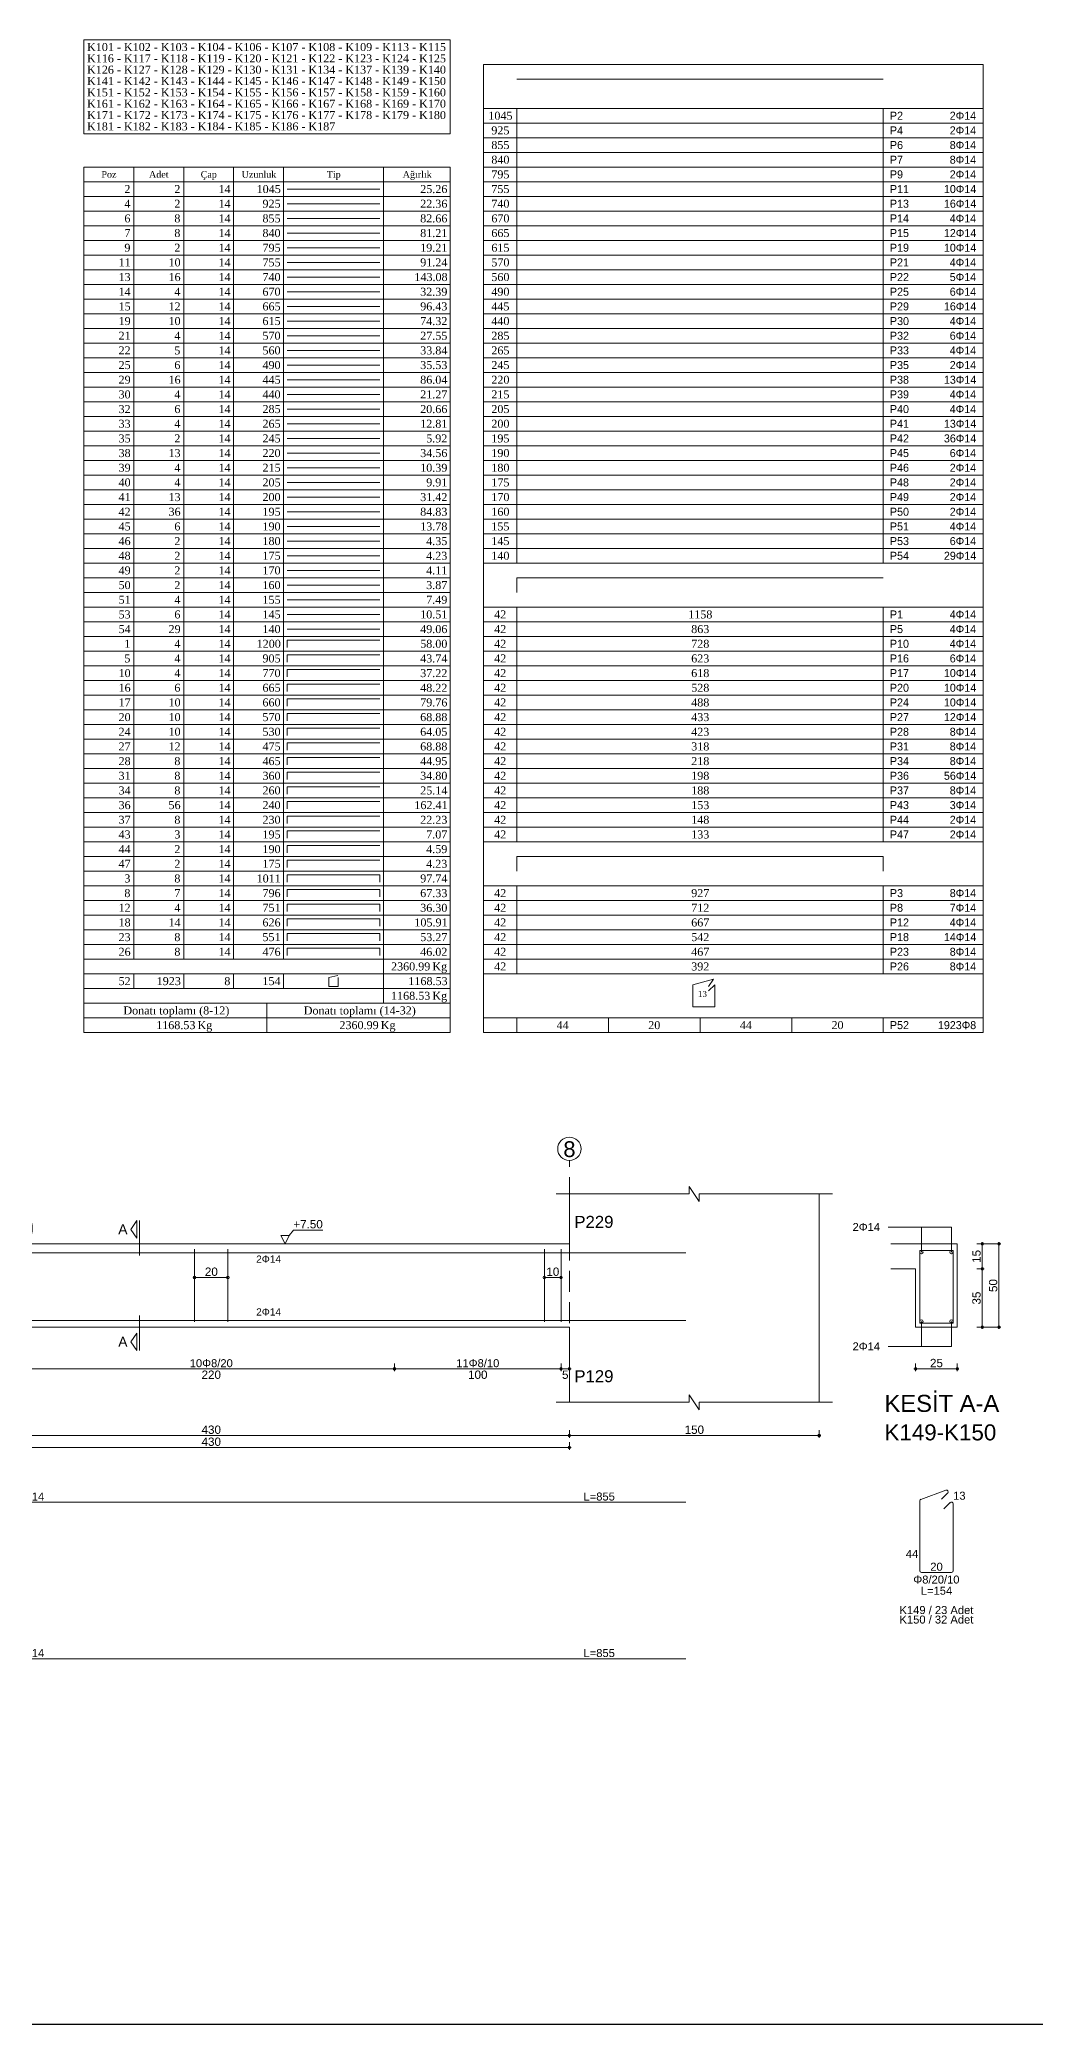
# Model space of a CAD drawing. Header units: millimetres. Extents: x 2232 to 85269, y -3593 to 5869.
# Drawn here: x 41947 to 42843, y -3593 to -1807 of the extents above; entities that cross this region are included whole.
import ezdxf

# ---------------------------------------------------------------- set-up
doc = ezdxf.new("R2010")
doc.units = ezdxf.units.MM
doc.linetypes.add('DASHDOT2', pattern=[12.7, 6.35, -3.175, 0, -3.175])
doc.linetypes.add('DASHED4', pattern=[18.75, 12.5, -6.25])
doc.layers.add('aks', color=251, linetype='DASHDOT2', lineweight=35)
for name, color, linetype in [('Donatı Metraj Tablosu', 7, 'Continuous'), ('Donatı Topl. Uzun. Yazısı', 7, 'Continuous'), ('Donatı Uz. Yazısı', 7, 'Continuous'), ('Donatı Yazısı', 7, 'Continuous'), ('Donatı Çizgisi', 7, 'Continuous'), ('Kiriş', 7, 'Continuous'), ('Standart', 7, 'Continuous'), ('Ölçülendirme', 7, 'Continuous')]:
    doc.layers.add(name, color=color, linetype=linetype)
doc.styles.add('arial_1_18', font='arial.ttf', dxfattribs={"height": 0.2})
doc.styles.add('symbol_1_18', font='symbol.ttf', dxfattribs={"height": 0.2})
doc.styles.add('times new roman_1_18', font='times.ttf', dxfattribs={"height": 0.2})

# ---------------------------------------------------------------- blocks, each defined once
blk = doc.blocks.new('IDE1089Entity7414')
at = {"layer": 'aks', "color": 30, "linetype": 'DASHED4', "lineweight": 5}
for points in [[(22976.4, 2001.7), (22976.4, 2136.7)], [(23261.4, 2001.7), (23261.4, 2136.7)], [(23691.4, 2001.7), (23691.4, 2136.7)]]:
    blk.add_lwpolyline(points, dxfattribs=at)
at = {"layer": 'aks', "color": 1, "linetype": 'Continuous', "lineweight": 5}
for centre in [(22976.4, 2143.7), (23261.4, 2143.7), (23691.4, 2143.7)]:
    blk.add_circle(centre, 7, dxfattribs=at)
at = {"layer": 'Donatı Çizgisi', "color": 5, "linetype": 'Continuous', "lineweight": 5}
for points in [[(22906.4, 2081.3), (23761.4, 2081.3)], [(22981.4, 2039.9), (22981.4, 2083.5)], [(22991.4, 2039.9), (22991.4, 2083.5)], [(23096.4, 2039.9), (23096.4, 2083.5)], [(23116.4, 2039.9), (23116.4, 2083.5)], [(23221.4, 2039.9), (23221.4, 2083.5)], [(23231.4, 2039.9), (23231.4, 2083.5)], [(23266.4, 2039.9), (23266.4, 2083.5)], [(23276.4, 2039.9), (23276.4, 2083.5)], [(23466.4, 2039.9), (23466.4, 2083.5)], [(23486.4, 2039.9), (23486.4, 2083.5)], [(23676.4, 2039.9), (23676.4, 2083.5)], [(23686.4, 2039.9), (23686.4, 2083.5)], [(23901.8, 2039.2), (23901.8, 2082.8)], [(23901.8, 2082.8), (23921.8, 2082.8)], [(23921.8, 2039.2), (23921.8, 2082.8)], [(22906.4, 2040.7), (23761.4, 2040.7)], [(23901.8, 2039.2), (23921.8, 2039.2)], [(22906.4, 1931.7), (23761.4, 1931.7)], [(23901.8, 1890.6), (23901.8, 1932.5)], [(23902.5, 1933.4), (23917.5, 1938.9)], [(23914.9, 1933.6), (23918.5, 1937.2)], [(23916.3, 1927.7), (23920, 1931.5)], [(23921.8, 1890.6), (23921.8, 1930.7)], [(23902.8, 1889.6), (23920.8, 1889.6)], [(22906.4, 1837.8), (23761.4, 1837.8)]]:
    blk.add_lwpolyline(points, dxfattribs=at)
for centre in [(23902.8, 2081.8), (23920.8, 2081.8), (23902.8, 2040.2), (23920.8, 2040.2)]:
    blk.add_circle(centre, 1, dxfattribs=at)
for centre, start, end in [((23902.8, 1932.5), 110, 180), ((23917.8, 1937.9), 315, 110), ((23920.8, 1930.7), 0, 135), ((23902.8, 1890.6), 180, 270), ((23920.8, 1890.6), 270, 0)]:
    blk.add_arc(centre, 1.02, start, end, dxfattribs=at)
at = {"layer": 'Kiriş', "color": 1, "linetype": 'Continuous', "lineweight": 5}
for points in [[(22898.4, 2116.7), (22898.4, 2121.2)], [(22904.4, 2112.2), (22898.4, 2121.2)], [(23245.9, 2116.7), (23245.9, 2121.2)], [(23251.9, 2112.2), (23245.9, 2121.2)], [(23763.4, 2116.7), (23763.4, 2121.2)], [(23769.4, 2112.2), (23763.4, 2121.2)], [(22818.4, 2116.7), (22898.4, 2116.7)], [(22826.4, 1991.7), (22826.4, 2116.7)], [(22904.4, 2112.2), (22904.4, 2116.7)], [(22904.4, 2116.7), (22984.4, 2116.7)], [(22976.4, 2086.7), (22976.4, 2116.7)], [(23228.4, 2116.7), (23245.9, 2116.7)], [(23236.4, 2086.7), (23236.4, 2116.7)], [(23251.9, 2116.7), (23269.4, 2116.7)], [(23251.9, 2112.2), (23251.9, 2116.7)], [(23261.4, 2086.7), (23261.4, 2116.7)], [(23683.4, 2116.7), (23763.4, 2116.7)], [(23691.4, 2086.7), (23691.4, 2116.7)], [(23769.4, 2116.7), (23849.4, 2116.7)], [(23769.4, 2112.2), (23769.4, 2116.7)], [(23841.4, 1991.7), (23841.4, 2116.7)], [(22976.4, 2086.7), (23236.4, 2086.7)], [(23261.4, 2086.7), (23691.4, 2086.7)], [(23884.3, 2086.7), (23924.3, 2086.7)], [(23924.3, 2036.7), (23924.3, 2086.7)], [(23884.3, 2071.7), (23899.3, 2071.7)], [(23899.3, 2036.7), (23899.3, 2071.7)], [(22976.4, 2036.7), (23236.4, 2036.7)], [(22976.4, 1991.7), (22976.4, 2036.7)], [(23236.4, 1991.7), (23236.4, 2036.7)], [(23261.4, 2036.7), (23691.4, 2036.7)], [(23261.4, 1991.7), (23261.4, 2036.7)], [(23691.4, 1991.7), (23691.4, 2036.7)], [(23899.3, 2036.7), (23924.3, 2036.7)], [(22818.4, 1991.7), (22898.4, 1991.7)], [(22904.4, 1987.2), (22898.4, 1996.2)], [(22898.4, 1991.7), (22898.4, 1996.2)], [(22904.4, 1991.7), (22984.4, 1991.7)], [(22904.4, 1987.2), (22904.4, 1991.7)], [(23228.4, 1991.7), (23245.9, 1991.7)], [(23251.9, 1987.2), (23245.9, 1996.2)], [(23245.9, 1991.7), (23245.9, 1996.2)], [(23251.9, 1991.7), (23269.4, 1991.7)], [(23251.9, 1987.2), (23251.9, 1991.7)], [(23683.4, 1991.7), (23763.4, 1991.7)], [(23769.4, 1987.2), (23763.4, 1996.2)], [(23763.4, 1991.7), (23763.4, 1996.2)], [(23769.4, 1991.7), (23849.4, 1991.7)], [(23769.4, 1987.2), (23769.4, 1991.7)]]:
    blk.add_lwpolyline(points, dxfattribs=at)
at = {"layer": 'Ölçülendirme', "color": 1, "linetype": 'Continuous', "lineweight": 5}
for points in [[(23075.2, 2095.4), (23078.7, 2100.7)], [(23078.7, 2090.2), (23078.7, 2100.7)], [(23080.4, 2079.7), (23080.4, 2100.7)], [(23428.2, 2095.4), (23431.7, 2100.7)], [(23431.7, 2090.2), (23431.7, 2100.7)], [(23433.4, 2079.7), (23433.4, 2100.7)], [(23882.8, 2096.8), (23920.8, 2096.8)], [(23902.8, 2081.8), (23902.8, 2096.8)], [(23920.8, 2081.8), (23920.8, 2096.8)], [(22905.4, 2090.3), (22977.4, 2090.3)], [(22906.4, 2087), (22906.4, 2091.5)], [(22976.4, 2087), (22976.4, 2091.5)], [(23078.7, 2090.2), (23075.2, 2095.4)], [(23133.7, 2086.7), (23131.2, 2091.7)], [(23131.2, 2091.7), (23136.2, 2091.7)], [(23136.2, 2091.7), (23133.7, 2086.7)], [(23133.7, 2086.7), (23133.7, 2086.7)], [(23136.2, 2091.7), (23138.7, 2095)], [(23138.7, 2095), (23156.4, 2095)], [(23431.7, 2090.2), (23428.2, 2095.4)], [(23520.7, 2086.7), (23518.2, 2091.7)], [(23518.2, 2091.7), (23523.2, 2091.7)], [(23523.2, 2091.7), (23520.7, 2086.7)], [(23520.7, 2086.7), (23520.7, 2086.7)], [(23523.2, 2091.7), (23525.7, 2095)], [(23525.7, 2095), (23543.4, 2095)], [(23936, 2086.7), (23950.5, 2086.7)], [(23939.3, 2035.7), (23939.3, 2087.7)], [(23949.3, 2035.7), (23949.3, 2087.7)], [(22981.4, 2066.5), (22991.4, 2066.5)], [(23096.4, 2066.5), (23116.4, 2066.5)], [(23221.4, 2066.5), (23231.4, 2066.5)], [(23266.4, 2066.5), (23276.4, 2066.5)], [(23466.4, 2066.5), (23486.4, 2066.5)], [(23676.4, 2066.5), (23686.4, 2066.5)], [(23936, 2071.7), (23940.5, 2071.7)], [(23080.4, 2022.7), (23080.4, 2043.7)], [(23433.4, 2022.7), (23433.4, 2043.7)], [(23902.8, 2025.2), (23902.8, 2040.2)], [(23920.8, 2025.2), (23920.8, 2040.2)], [(23936, 2036.7), (23950.5, 2036.7)], [(23075.2, 2027.9), (23078.7, 2033.2)], [(23078.7, 2022.7), (23075.2, 2027.9)], [(23078.7, 2022.7), (23078.7, 2033.2)], [(23428.2, 2027.9), (23431.7, 2033.2)], [(23431.7, 2022.7), (23428.2, 2027.9)], [(23431.7, 2022.7), (23431.7, 2033.2)], [(23882.8, 2025.2), (23920.8, 2025.2)], [(22976.4, 2010.4), (22976.4, 2014.9)], [(22981.4, 2010.4), (22981.4, 2014.9)], [(23081.4, 2010.4), (23081.4, 2014.9)], [(23131.4, 2010.4), (23131.4, 2014.9)], [(23231.4, 2010.4), (23231.4, 2014.9)], [(23236.4, 2010.4), (23236.4, 2014.9)], [(23261.4, 2010.4), (23261.4, 2014.9)], [(23266.4, 2010.4), (23266.4, 2014.9)], [(23366.4, 2010.4), (23366.4, 2014.9)], [(23586.4, 2010.4), (23586.4, 2014.9)], [(23686.4, 2010.4), (23686.4, 2014.9)], [(23691.4, 2010.4), (23691.4, 2014.9)], [(23899.3, 2010.4), (23899.3, 2014.9)], [(23924.3, 2010.4), (23924.3, 2014.9)], [(22975.4, 2011.7), (23237.4, 2011.7)], [(23260.4, 2011.7), (23692.4, 2011.7)], [(23898.3, 2011.7), (23925.3, 2011.7)], [(22825.4, 1971.7), (23842.4, 1971.7)], [(22826.4, 1970.4), (22826.4, 1974.9)], [(22976.4, 1970.4), (22976.4, 1974.9)], [(22976.4, 1963.2), (22976.4, 1967.7)], [(23236.4, 1970.4), (23236.4, 1974.9)], [(23261.4, 1970.4), (23261.4, 1974.9)], [(23261.4, 1963.2), (23261.4, 1967.7)], [(23691.4, 1970.4), (23691.4, 1974.9)], [(23691.4, 1963.2), (23691.4, 1967.7)], [(23841.4, 1970.4), (23841.4, 1974.9)], [(22975.4, 1964.5), (23692.4, 1964.5)]]:
    blk.add_lwpolyline(points, dxfattribs=at)
for centre in [(22906.4, 2090.3), (22976.4, 2090.3), (23939.3, 2086.7), (23949.3, 2086.7), (23939.3, 2071.7), (22981.4, 2066.5), (22991.4, 2066.5), (23096.4, 2066.5), (23116.4, 2066.5), (23221.4, 2066.5), (23231.4, 2066.5), (23266.4, 2066.5), (23276.4, 2066.5), (23466.4, 2066.5), (23486.4, 2066.5), (23676.4, 2066.5), (23686.4, 2066.5), (23939.3, 2036.7), (23949.3, 2036.7), (22976.4, 2011.7), (22981.4, 2011.7), (22981.4, 2011.7), (23081.4, 2011.7), (23081.4, 2011.7), (23131.4, 2011.7), (23131.4, 2011.7), (23231.4, 2011.7), (23231.4, 2011.7), (23236.4, 2011.7), (23261.4, 2011.7), (23266.4, 2011.7), (23266.4, 2011.7), (23366.4, 2011.7), (23366.4, 2011.7), (23586.4, 2011.7), (23586.4, 2011.7), (23686.4, 2011.7), (23686.4, 2011.7), (23691.4, 2011.7), (23899.3, 2011.7), (23924.3, 2011.7), (22826.4, 1971.7), (22976.4, 1971.7), (22976.4, 1971.7), (22976.4, 1964.5), (23236.4, 1971.7), (23236.4, 1971.7), (23261.4, 1971.7), (23261.4, 1971.7), (23261.4, 1964.5), (23261.4, 1964.5), (23691.4, 1971.7), (23691.4, 1971.7), (23691.4, 1964.5), (23841.4, 1971.7)]:
    blk.add_circle(centre, 0.75, dxfattribs=at)
at = {"layer": 'aks', "color": 1, "linetype": 'Continuous', "lineweight": 5, "style": 'arial_1_18'}
for s, height, p in [('16', 4.73, (22972.8, 2141.3)), ('12', 4.73, (23257.8, 2141.3)), ('8', 9.45, (23687.8, 2138.8))]:
    blk.add_text(s, height=height, dxfattribs=at).set_placement(p)
at = {"layer": 'Donatı Topl. Uzun. Yazısı', "color": 1, "linetype": 'Continuous', "lineweight": 5, "style": 'arial_1_18'}
for s, p in [('L=855', (23699.9, 1932.7)), ('L=154', (23902.4, 1876.2)), ('L=855', (23699.9, 1838.8))]:
    blk.add_text(s, height=4.8, dxfattribs=at).set_placement(p)
at = {"layer": 'Donatı Uz. Yazısı', "color": 1, "linetype": 'Continuous', "lineweight": 5, "style": 'arial_1_18'}
for s, p in [('13', (23921.8, 1933.2)), ('44', (23893.4, 1898.3)), ('20', (23908.1, 1890.6))]:
    blk.add_text(s, height=4.8, dxfattribs=at).set_placement(p)
at = {"layer": 'Donatı Yazısı', "color": 5, "linetype": 'Continuous', "lineweight": 5, "style": 'arial_1_18'}
for s, p in [('2Φ14', (23861.4, 2094.4)), ('2Φ14', (23861.4, 2022.8)), ('2Φ14', (23359.6, 1932.7)), ('Φ8/20/10', (23897.9, 1882.9)), ('K149 / 23 Adet', (23889.6, 1864.6)), ('K150 / 32 Adet', (23889.6, 1858.9)), ('2Φ14', (23359.6, 1838.8))]:
    blk.add_text(s, height=4.8, dxfattribs=at).set_placement(p)
for p in [(23133.4, 2075.4), (23503.4, 2075.4), (23133.4, 2043.7), (23503.4, 2043.7)]:
    blk.add_text('2Φ14', height=4.32, rotation=360, dxfattribs=at).set_placement(p)
at = {"layer": 'Donatı Yazısı', "color": 1, "linetype": 'Continuous', "lineweight": 5, "style": 'arial_1_18'}
for s, p in [('Montaj', (23185.6, 1932.7)), ('Düz', (23193.8, 1838.8))]:
    blk.add_text(s, height=4.8, dxfattribs=at).set_placement(p)
at = {"layer": 'Kiriş', "color": 1, "linetype": 'Continuous', "lineweight": 5, "style": 'arial_1_18'}
for s, height, p in [('P226', 7.2, (22829.4, 2096.3)), ('K149 (25/50)', 12, (22988.4, 2091.5)), ('P209', 7.2, (23239.4, 2096.3)), ('K150 (25/50)', 12, (23273.4, 2091.5)), ('P229', 7.2, (23694.4, 2096.3)), ('P126', 7.2, (22829.4, 2003.7)), ('P109', 7.2, (23239.4, 2003.7)), ('P129', 7.2, (23694.4, 2003.7)), ('KESİT A-A', 10.2, (23880.6, 1985.9)), ('K149-K150', 9.6, (23880.6, 1968.8))]:
    blk.add_text(s, height=height, dxfattribs=at).set_placement(p)
at = {"layer": 'Ölçülendirme', "color": 1, "linetype": 'Continuous', "lineweight": 5, "style": 'arial_1_18'}
for s, height, p in [('70', 4.8, (22937.7, 2091.3)), ('A', 5.95, (23067.6, 2092.5)), ('+7.50', 5, (23138.7, 2096)), ('A', 5.95, (23420.6, 2092.5)), ('+7.50', 5, (23525.7, 2096)), ('A', 5.95, (23067.6, 2025)), ('A', 5.95, (23420.6, 2025)), ('25', 5, (23907.9, 2012.7)), ('5', 5, (22977, 2005.7)), ('100', 5, (23025.6, 2005.7)), ('50', 5, (23102.6, 2005.7)), ('100', 5, (23175.6, 2005.7)), ('5', 5, (23232, 2005.7)), ('5', 5, (23262, 2005.7)), ('100', 5, (23310.6, 2005.7)), ('220', 5, (23470.6, 2005.7)), ('100', 5, (23630.6, 2005.7)), ('5', 5, (23687, 2005.7)), ('150', 5, (22895.6, 1972.7)), ('260', 5, (23100.6, 1972.7)), ('25', 5, (23245.1, 1972.7)), ('430', 5, (23470.6, 1972.7)), ('150', 5, (23760.6, 1972.7)), ('285', 5, (23100.6, 1965.5)), ('430', 5, (23470.6, 1965.5))]:
    blk.add_text(s, height=height, dxfattribs=at).set_placement(p)
for s, rotation, p in [('10', 360, (22982.6, 2067.5)), ('20', 360, (23102.6, 2067.5)), ('10', 360, (23222.6, 2067.5)), ('10', 360, (23267.6, 2067.5)), ('20', 360, (23472.6, 2067.5)), ('10', 360, (23677.6, 2067.5)), ('15', 90, (23938.3, 2075.3)), ('50', 90, (23948.3, 2057.8)), ('35', 90, (23938.3, 2050.3))]:
    blk.add_text(s, height=5, rotation=rotation, dxfattribs=at).set_placement(p)
at = {"layer": 'Ölçülendirme', "color": 5, "linetype": 'Continuous', "lineweight": 5, "style": 'arial_1_18'}
for s, p in [('11Φ8/10', (23018.5, 2012.7)), ('1Φ8/20', (23095.4, 2012.7)), ('11Φ8/10', (23168.5, 2012.7)), ('11Φ8/10', (23303.5, 2012.7)), ('10Φ8/20', (23463.5, 2012.7)), ('11Φ8/10', (23623.5, 2012.7))]:
    blk.add_text(s, height=4.8, dxfattribs=at).set_placement(p)
blk = doc.blocks.new('IDE1089Entity7450')
at = {"layer": 'Donatı Metraj Tablosu', "color": 1, "linetype": 'Continuous', "lineweight": 5}
for points in [[(28238, 519.2), (28458, 519.2)], [(28238, 519.2), (28238, 0)], [(28268, 519.2), (28268, 44)], [(28298, 519.2), (28298, 44)], [(28328, 519.2), (28328, 44)], [(28358, 519.2), (28358, 44)], [(28418, 519.2), (28418, 17.6)], [(28458, 519.2), (28458, 0)], [(28238, 510.4), (28458, 510.4)], [(28238, 501.6), (28458, 501.6)], [(28360.2, 506), (28415.8, 506)], [(28238, 492.8), (28458, 492.8)], [(28360.2, 497.2), (28415.8, 497.2)], [(28360.2, 488.4), (28415.8, 488.4)], [(28238, 484), (28458, 484)], [(28360.2, 479.6), (28415.8, 479.6)], [(28238, 475.2), (28458, 475.2)], [(28238, 466.4), (28458, 466.4)], [(28360.2, 470.8), (28415.8, 470.8)], [(28238, 457.6), (28458, 457.6)], [(28360.2, 462), (28415.8, 462)], [(28360.2, 453.2), (28415.8, 453.2)], [(28238, 448.8), (28458, 448.8)], [(28360.2, 444.4), (28415.8, 444.4)], [(28238, 440), (28458, 440)], [(28238, 431.2), (28458, 431.2)], [(28360.2, 435.6), (28415.8, 435.6)], [(28238, 422.4), (28458, 422.4)], [(28360.2, 426.8), (28415.8, 426.8)], [(28360.2, 418), (28415.8, 418)], [(28238, 413.6), (28458, 413.6)], [(28360.2, 409.2), (28415.8, 409.2)], [(28238, 404.8), (28458, 404.8)], [(28238, 396), (28458, 396)], [(28360.2, 400.4), (28415.8, 400.4)], [(28238, 387.2), (28458, 387.2)], [(28360.2, 391.6), (28415.8, 391.6)], [(28360.2, 382.8), (28415.8, 382.8)], [(28238, 378.4), (28458, 378.4)], [(28238, 369.6), (28458, 369.6)], [(28360.2, 374), (28415.8, 374)], [(28238, 360.8), (28458, 360.8)], [(28360.2, 365.2), (28415.8, 365.2)], [(28238, 352), (28458, 352)], [(28360.2, 356.4), (28415.8, 356.4)], [(28360.2, 347.6), (28415.8, 347.6)], [(28238, 343.2), (28458, 343.2)], [(28238, 334.4), (28458, 334.4)], [(28360.2, 338.8), (28415.8, 338.8)], [(28238, 325.6), (28458, 325.6)], [(28360.2, 330), (28415.8, 330)], [(28238, 316.8), (28458, 316.8)], [(28360.2, 321.2), (28415.8, 321.2)], [(28360.2, 312.4), (28415.8, 312.4)], [(28238, 308), (28458, 308)], [(28238, 299.2), (28458, 299.2)], [(28360.2, 303.6), (28415.8, 303.6)], [(28238, 290.4), (28458, 290.4)], [(28360.2, 294.8), (28415.8, 294.8)], [(28360.2, 286), (28415.8, 286)], [(28238, 281.6), (28458, 281.6)], [(28360.2, 277.2), (28415.8, 277.2)], [(28238, 272.8), (28458, 272.8)], [(28238, 264), (28458, 264)], [(28360.2, 268.4), (28415.8, 268.4)], [(28238, 255.2), (28458, 255.2)], [(28360.2, 259.6), (28415.8, 259.6)], [(28360.2, 250.8), (28415.8, 250.8)], [(28238, 246.4), (28458, 246.4)], [(28360.2, 242), (28415.8, 242)], [(28238, 237.6), (28458, 237.6)], [(28238, 228.8), (28458, 228.8)], [(28360.2, 235.4), (28415.8, 235.4)], [(28360.2, 235.4), (28360.2, 231)], [(28360.2, 226.6), (28415.8, 226.6)], [(28360.2, 226.6), (28360.2, 222.2)], [(28238, 220), (28458, 220)], [(28360.2, 217.8), (28415.8, 217.8)], [(28360.2, 217.8), (28360.2, 213.4)], [(28238, 211.2), (28458, 211.2)], [(28360.2, 209), (28415.8, 209)], [(28360.2, 209), (28360.2, 204.6)], [(28238, 202.4), (28458, 202.4)], [(28238, 193.6), (28458, 193.6)], [(28360.2, 200.2), (28415.8, 200.2)], [(28360.2, 200.2), (28360.2, 195.8)], [(28360.2, 191.4), (28415.8, 191.4)], [(28360.2, 191.4), (28360.2, 187)], [(28238, 184.8), (28458, 184.8)], [(28360.2, 182.6), (28415.8, 182.6)], [(28360.2, 182.6), (28360.2, 178.2)], [(28238, 176), (28458, 176)], [(28238, 167.2), (28458, 167.2)], [(28360.2, 173.8), (28415.8, 173.8)], [(28360.2, 173.8), (28360.2, 169.4)], [(28238, 158.4), (28458, 158.4)], [(28360.2, 165), (28415.8, 165)], [(28360.2, 165), (28360.2, 160.6)], [(28360.2, 156.2), (28415.8, 156.2)], [(28360.2, 156.2), (28360.2, 151.8)], [(28238, 149.6), (28458, 149.6)], [(28360.2, 147.4), (28415.8, 147.4)], [(28360.2, 147.4), (28360.2, 143)], [(28238, 140.8), (28458, 140.8)], [(28238, 132), (28458, 132)], [(28360.2, 138.6), (28415.8, 138.6)], [(28360.2, 138.6), (28360.2, 134.2)], [(28238, 123.2), (28458, 123.2)], [(28360.2, 129.8), (28415.8, 129.8)], [(28360.2, 129.8), (28360.2, 125.4)], [(28360.2, 121), (28415.8, 121)], [(28360.2, 121), (28360.2, 116.6)], [(28238, 114.4), (28458, 114.4)], [(28360.2, 112.2), (28415.8, 112.2)], [(28360.2, 112.2), (28360.2, 107.8)], [(28238, 105.6), (28458, 105.6)], [(28238, 96.8), (28458, 96.8)], [(28360.2, 103.4), (28415.8, 103.4)], [(28360.2, 103.4), (28360.2, 99)], [(28238, 88), (28458, 88)], [(28360.2, 94.6), (28415.8, 94.6)], [(28360.2, 90.2), (28360.2, 94.6)], [(28360.2, 85.8), (28415.8, 85.8)], [(28360.2, 81.4), (28360.2, 85.8)], [(28415.8, 90.2), (28415.8, 94.6)], [(28415.8, 81.4), (28415.8, 85.8)], [(28238, 79.2), (28458, 79.2)], [(28360.2, 77), (28415.8, 77)], [(28360.2, 72.6), (28360.2, 77)], [(28415.8, 72.6), (28415.8, 77)], [(28238, 70.4), (28458, 70.4)], [(28238, 61.6), (28458, 61.6)], [(28360.2, 68.2), (28415.8, 68.2)], [(28360.2, 63.8), (28360.2, 68.2)], [(28415.8, 63.8), (28415.8, 68.2)], [(28238, 52.8), (28458, 52.8)], [(28360.2, 59.4), (28415.8, 59.4)], [(28360.2, 55), (28360.2, 59.4)], [(28360.2, 50.6), (28415.8, 50.6)], [(28360.2, 46.2), (28360.2, 50.6)], [(28415.8, 55), (28415.8, 59.4)], [(28415.8, 46.2), (28415.8, 50.6)], [(28238, 44), (28458, 44)], [(28238, 35.2), (28458, 35.2)], [(28238, 26.4), (28458, 26.4)], [(28268, 35.2), (28268, 26.4)], [(28298, 35.2), (28298, 26.4)], [(28328, 35.2), (28328, 26.4)], [(28358, 35.2), (28358, 26.4)], [(28385.2, 33), (28390.6, 34.1)], [(28385.2, 27.5), (28385.2, 33)], [(28390.7, 27.5), (28385.2, 27.5)], [(28390.7, 33), (28390.7, 27.5)], [(28238, 17.6), (28458, 17.6)], [(28348, 17.6), (28348, 0)], [(28238, 8.8), (28458, 8.8)], [(28238, 0), (28458, 0)]]:
    blk.add_lwpolyline(points, dxfattribs=at)
at = {"layer": 'Donatı Metraj Tablosu', "color": 1, "linetype": 'Continuous', "lineweight": 5, "style": 'times new roman_1_18'}
for s, height, p in [('Poz', 4, (28248.6, 512.8)), ('Adet', 4, (28277.2, 512.8)), ('Çap', 4, (28308.2, 512.8)), ('Uzunluk', 4, (28332.8, 512.8)), ('Tip', 4, (28383.9, 512.8)), ('Ağırlık', 4, (28429.5, 512.8)), ('2', 4.8, (28262.4, 503.6)), ('2', 4.8, (28292.4, 503.6)), ('14', 4.8, (28318.9, 503.6)), ('1045', 4.8, (28341.8, 503.6)), ('25.26', 4.8, (28440, 503.6)), ('4', 4.8, (28262.4, 494.8)), ('6', 4.8, (28262.4, 486)), ('8', 4.8, (28292.4, 486)), ('2', 4.8, (28292.4, 494.8)), ('14', 4.8, (28318.9, 494.8)), ('14', 4.8, (28318.9, 486)), ('925', 4.8, (28345.3, 494.8)), ('855', 4.8, (28345.3, 486)), ('22.36', 4.8, (28440, 494.8)), ('82.66', 4.8, (28440, 486)), ('7', 4.8, (28262.4, 477.2)), ('8', 4.8, (28292.4, 477.2)), ('14', 4.8, (28318.9, 477.2)), ('840', 4.8, (28345.3, 477.2)), ('81.21', 4.8, (28440, 477.2)), ('11', 4.8, (28258.9, 459.6)), ('9', 4.8, (28262.4, 468.4)), ('10', 4.8, (28288.9, 459.6)), ('2', 4.8, (28292.4, 468.4)), ('14', 4.8, (28318.9, 468.4)), ('14', 4.8, (28318.9, 459.6)), ('795', 4.8, (28345.3, 468.4)), ('755', 4.8, (28345.3, 459.6)), ('91.24', 4.8, (28440, 459.6)), ('19.21', 4.8, (28440, 468.4)), ('13', 4.8, (28258.9, 450.8)), ('16', 4.8, (28288.9, 450.8)), ('14', 4.8, (28318.9, 450.8)), ('740', 4.8, (28345.3, 450.8)), ('143.08', 4.8, (28436.5, 450.8)), ('14', 4.8, (28258.9, 442)), ('4', 4.8, (28292.4, 442)), ('14', 4.8, (28318.9, 442)), ('670', 4.8, (28345.3, 442)), ('32.39', 4.8, (28440, 442)), ('15', 4.8, (28258.9, 433.2)), ('19', 4.8, (28258.9, 424.4)), ('12', 4.8, (28288.9, 433.2)), ('10', 4.8, (28288.9, 424.4)), ('14', 4.8, (28318.9, 433.2)), ('14', 4.8, (28318.9, 424.4)), ('665', 4.8, (28345.3, 433.2)), ('615', 4.8, (28345.3, 424.4)), ('96.43', 4.8, (28440, 433.2)), ('74.32', 4.8, (28440, 424.4)), ('21', 4.8, (28258.9, 415.6)), ('4', 4.8, (28292.4, 415.6)), ('14', 4.8, (28318.9, 415.6)), ('570', 4.8, (28345.3, 415.6)), ('27.55', 4.8, (28440, 415.6)), ('22', 4.8, (28258.9, 406.8)), ('5', 4.8, (28292.4, 406.8)), ('14', 4.8, (28318.9, 406.8)), ('560', 4.8, (28345.3, 406.8)), ('33.84', 4.8, (28440, 406.8)), ('25', 4.8, (28258.9, 398)), ('29', 4.8, (28258.9, 389.2)), ('16', 4.8, (28288.9, 389.2)), ('6', 4.8, (28292.4, 398)), ('14', 4.8, (28318.9, 398)), ('14', 4.8, (28318.9, 389.2)), ('490', 4.8, (28345.3, 398)), ('445', 4.8, (28345.3, 389.2)), ('86.04', 4.8, (28440, 389.2)), ('35.53', 4.8, (28440, 398)), ('30', 4.8, (28258.9, 380.4)), ('4', 4.8, (28292.4, 380.4)), ('14', 4.8, (28318.9, 380.4)), ('440', 4.8, (28345.3, 380.4)), ('21.27', 4.8, (28440, 380.4)), ('32', 4.8, (28258.9, 371.6)), ('6', 4.8, (28292.4, 371.6)), ('14', 4.8, (28318.9, 371.6)), ('285', 4.8, (28345.3, 371.6)), ('20.66', 4.8, (28440, 371.6)), ('33', 4.8, (28258.9, 362.8)), ('35', 4.8, (28258.9, 354)), ('4', 4.8, (28292.4, 362.8)), ('2', 4.8, (28292.4, 354)), ('14', 4.8, (28318.9, 362.8)), ('14', 4.8, (28318.9, 354)), ('265', 4.8, (28345.3, 362.8)), ('245', 4.8, (28345.3, 354)), ('12.81', 4.8, (28440, 362.8)), ('5.92', 4.8, (28443.6, 354)), ('38', 4.8, (28258.9, 345.2)), ('13', 4.8, (28288.9, 345.2)), ('14', 4.8, (28318.9, 345.2)), ('220', 4.8, (28345.3, 345.2)), ('34.56', 4.8, (28440, 345.2)), ('39', 4.8, (28258.9, 336.4)), ('4', 4.8, (28292.4, 336.4)), ('14', 4.8, (28318.9, 336.4)), ('215', 4.8, (28345.3, 336.4)), ('10.39', 4.8, (28440, 336.4)), ('40', 4.8, (28258.9, 327.6)), ('41', 4.8, (28258.9, 318.8)), ('13', 4.8, (28288.9, 318.8)), ('4', 4.8, (28292.4, 327.6)), ('14', 4.8, (28318.9, 327.6)), ('14', 4.8, (28318.9, 318.8)), ('205', 4.8, (28345.3, 327.6)), ('200', 4.8, (28345.3, 318.8)), ('31.42', 4.8, (28440, 318.8)), ('9.91', 4.8, (28443.6, 327.6)), ('42', 4.8, (28258.9, 310)), ('36', 4.8, (28288.9, 310)), ('14', 4.8, (28318.9, 310)), ('195', 4.8, (28345.3, 310)), ('84.83', 4.8, (28440, 310)), ('45', 4.8, (28258.9, 301.2)), ('6', 4.8, (28292.4, 301.2)), ('14', 4.8, (28318.9, 301.2)), ('190', 4.8, (28345.3, 301.2)), ('13.78', 4.8, (28440, 301.2)), ('46', 4.8, (28258.9, 292.4)), ('48', 4.8, (28258.9, 283.6)), ('2', 4.8, (28292.4, 292.4)), ('2', 4.8, (28292.4, 283.6)), ('14', 4.8, (28318.9, 292.4)), ('14', 4.8, (28318.9, 283.6)), ('180', 4.8, (28345.3, 292.4)), ('175', 4.8, (28345.3, 283.6)), ('4.35', 4.8, (28443.6, 292.4)), ('4.23', 4.8, (28443.6, 283.6)), ('49', 4.8, (28258.9, 274.8)), ('2', 4.8, (28292.4, 274.8)), ('14', 4.8, (28318.9, 274.8)), ('170', 4.8, (28345.3, 274.8)), ('4.11', 4.8, (28443.6, 274.8)), ('50', 4.8, (28258.9, 266)), ('51', 4.8, (28258.9, 257.2)), ('4', 4.8, (28292.4, 257.2)), ('2', 4.8, (28292.4, 266)), ('14', 4.8, (28318.9, 266)), ('14', 4.8, (28318.9, 257.2)), ('160', 4.8, (28345.3, 266)), ('155', 4.8, (28345.3, 257.2)), ('3.87', 4.8, (28443.6, 266)), ('7.49', 4.8, (28443.6, 257.2)), ('53', 4.8, (28258.9, 248.4)), ('6', 4.8, (28292.4, 248.4)), ('14', 4.8, (28318.9, 248.4)), ('145', 4.8, (28345.3, 248.4)), ('10.51', 4.8, (28440, 248.4)), ('54', 4.8, (28258.9, 239.6)), ('29', 4.8, (28288.9, 239.6)), ('14', 4.8, (28318.9, 239.6)), ('140', 4.8, (28345.3, 239.6)), ('49.06', 4.8, (28440, 239.6)), ('5', 4.8, (28262.4, 222)), ('1', 4.8, (28262.4, 230.8)), ('4', 4.8, (28292.4, 230.8)), ('4', 4.8, (28292.4, 222)), ('14', 4.8, (28318.9, 230.8)), ('14', 4.8, (28318.9, 222)), ('1200', 4.8, (28341.8, 230.8)), ('905', 4.8, (28345.3, 222)), ('43.74', 4.8, (28440, 222)), ('58.00', 4.8, (28440, 230.8)), ('10', 4.8, (28258.9, 213.2)), ('4', 4.8, (28292.4, 213.2)), ('14', 4.8, (28318.9, 213.2)), ('770', 4.8, (28345.3, 213.2)), ('37.22', 4.8, (28440, 213.2)), ('16', 4.8, (28258.9, 204.4)), ('6', 4.8, (28292.4, 204.4)), ('14', 4.8, (28318.9, 204.4)), ('665', 4.8, (28345.3, 204.4)), ('48.22', 4.8, (28440, 204.4)), ('20', 4.8, (28258.9, 186.8)), ('17', 4.8, (28258.9, 195.6)), ('10', 4.8, (28288.9, 195.6)), ('10', 4.8, (28288.9, 186.8)), ('14', 4.8, (28318.9, 195.6)), ('14', 4.8, (28318.9, 186.8)), ('660', 4.8, (28345.3, 195.6)), ('570', 4.8, (28345.3, 186.8)), ('68.88', 4.8, (28440, 186.8)), ('79.76', 4.8, (28440, 195.6)), ('24', 4.8, (28258.9, 178)), ('10', 4.8, (28288.9, 178)), ('14', 4.8, (28318.9, 178)), ('530', 4.8, (28345.3, 178)), ('64.05', 4.8, (28440, 178)), ('27', 4.8, (28258.9, 169.2)), ('12', 4.8, (28288.9, 169.2)), ('14', 4.8, (28318.9, 169.2)), ('475', 4.8, (28345.3, 169.2)), ('68.88', 4.8, (28440, 169.2)), ('28', 4.8, (28258.9, 160.4)), ('31', 4.8, (28258.9, 151.6)), ('8', 4.8, (28292.4, 160.4)), ('8', 4.8, (28292.4, 151.6)), ('14', 4.8, (28318.9, 160.4)), ('14', 4.8, (28318.9, 151.6)), ('465', 4.8, (28345.3, 160.4)), ('360', 4.8, (28345.3, 151.6)), ('44.95', 4.8, (28440, 160.4)), ('34.80', 4.8, (28440, 151.6)), ('34', 4.8, (28258.9, 142.8)), ('8', 4.8, (28292.4, 142.8)), ('14', 4.8, (28318.9, 142.8)), ('260', 4.8, (28345.3, 142.8)), ('25.14', 4.8, (28440, 142.8)), ('36', 4.8, (28258.9, 134)), ('56', 4.8, (28288.9, 134)), ('14', 4.8, (28318.9, 134)), ('240', 4.8, (28345.3, 134)), ('162.41', 4.8, (28436.5, 134)), ('43', 4.8, (28258.9, 116.4)), ('37', 4.8, (28258.9, 125.2)), ('8', 4.8, (28292.4, 125.2)), ('3', 4.8, (28292.4, 116.4)), ('14', 4.8, (28318.9, 125.2)), ('14', 4.8, (28318.9, 116.4)), ('230', 4.8, (28345.3, 125.2)), ('195', 4.8, (28345.3, 116.4)), ('22.23', 4.8, (28440, 125.2)), ('7.07', 4.8, (28443.6, 116.4)), ('44', 4.8, (28258.9, 107.6)), ('2', 4.8, (28292.4, 107.6)), ('14', 4.8, (28318.9, 107.6)), ('190', 4.8, (28345.3, 107.6)), ('4.59', 4.8, (28443.6, 107.6)), ('47', 4.8, (28258.9, 98.8)), ('2', 4.8, (28292.4, 98.8)), ('14', 4.8, (28318.9, 98.8)), ('175', 4.8, (28345.3, 98.8)), ('4.23', 4.8, (28443.6, 98.8)), ('8', 4.8, (28262.4, 81.2)), ('3', 4.8, (28262.4, 90)), ('8', 4.8, (28292.4, 90)), ('7', 4.8, (28292.4, 81.2)), ('14', 4.8, (28318.9, 90)), ('14', 4.8, (28318.9, 81.2)), ('1011', 4.8, (28341.8, 90)), ('796', 4.8, (28345.3, 81.2)), ('97.74', 4.8, (28440, 90)), ('67.33', 4.8, (28440, 81.2)), ('12', 4.8, (28258.9, 72.4)), ('4', 4.8, (28292.4, 72.4)), ('14', 4.8, (28318.9, 72.4)), ('751', 4.8, (28345.3, 72.4)), ('36.30', 4.8, (28440, 72.4)), ('23', 4.8, (28258.9, 54.8)), ('18', 4.8, (28258.9, 63.6)), ('14', 4.8, (28288.9, 63.6)), ('8', 4.8, (28292.4, 54.8)), ('14', 4.8, (28318.9, 63.6)), ('14', 4.8, (28318.9, 54.8)), ('626', 4.8, (28345.3, 63.6)), ('551', 4.8, (28345.3, 54.8)), ('105.91', 4.8, (28436.5, 63.6)), ('53.27', 4.8, (28440, 54.8)), ('26', 4.8, (28258.9, 46)), ('8', 4.8, (28292.4, 46)), ('14', 4.8, (28318.9, 46)), ('476', 4.8, (28345.3, 46)), ('46.02', 4.8, (28440, 46)), ('2360.99', 4.8, (28422.5, 37.2)), ('Kg', 4.8, (28447.3, 37.2)), ('52', 4.8, (28258.9, 28.4)), ('1923', 4.8, (28281.8, 28.4)), ('8', 4.8, (28322.4, 28.4)), ('154', 4.8, (28345.3, 28.4)), ('1168.53', 4.8, (28422.5, 19.6)), ('1168.53', 4.8, (28432.9, 28.4)), ('Kg', 4.8, (28447.3, 19.6)), ('Donatı toplamı (8-12)', 4.8, (28261.8, 10.8)), ('Donatı toplamı (14-32)', 4.8, (28370.1, 10.8)), ('1168.53', 4.8, (28281.5, 2)), ('Kg', 4.8, (28306.3, 2)), ('2360.99', 4.8, (28391.5, 2)), ('Kg', 4.8, (28416.3, 2))]:
    blk.add_text(s, height=height, dxfattribs=at).set_placement(p)
blk = doc.blocks.new('IDE1089Entity7451')
at = {"layer": 'Donatı Metraj Tablosu', "color": 1, "linetype": 'Continuous', "lineweight": 5}
for points in [[(28238, 539.2), (28238, 595.6)], [(28238, 595.6), (28458, 595.6)], [(28458, 595.6), (28458, 539.2)], [(28458, 539.2), (28238, 539.2)]]:
    blk.add_lwpolyline(points, dxfattribs=at)
at = {"layer": 'Donatı Metraj Tablosu', "color": 1, "linetype": 'Continuous', "lineweight": 5, "style": 'times new roman_1_18'}
for s, p in [('K101 - K102 - K103 - K104 - K106 - K107 - K108 - K109 - K113 - K115', (28240, 588.8)), ('K116 - K117 - K118 - K119 - K120 - K121 - K122 - K123 - K124 - K125', (28240, 582)), ('K126 - K127 - K128 - K129 - K130 - K131 - K134 - K137 - K139 - K140', (28240, 575.2)), ('K141 - K142 - K143 - K144 - K145 - K146 - K147 - K148 - K149 - K150', (28240, 568.4)), ('K151 - K152 - K153 - K154 - K155 - K156 - K157 - K158 - K159 - K160', (28240, 561.6)), ('K161 - K162 - K163 - K164 - K165 - K166 - K167 - K168 - K169 - K170', (28240, 554.8)), ('K171 - K172 - K173 - K174 - K175 - K176 - K177 - K178 - K179 - K180', (28240, 548)), ('K181 - K182 - K183 - K184 - K185 - K186 - K187', (28240, 541.2))]:
    blk.add_text(s, height=4.8, dxfattribs=at).set_placement(p)
blk = doc.blocks.new('IDE1089Entity7452')
at = {"layer": 'Donatı Metraj Tablosu', "color": 1, "linetype": 'Continuous', "lineweight": 5}
for points in [[(28478, 580.8), (28778, 580.8)], [(28478, 580.8), (28478, 281.6)], [(28498, 572), (28718, 572)], [(28778, 580.8), (28778, 281.6)], [(28478, 554.4), (28778, 554.4)], [(28498, 554.4), (28498, 281.6)], [(28718, 554.4), (28718, 281.6)], [(28478, 545.6), (28778, 545.6)], [(28478, 536.8), (28778, 536.8)], [(28478, 528), (28778, 528)], [(28478, 519.2), (28778, 519.2)], [(28478, 510.4), (28778, 510.4)], [(28478, 501.6), (28778, 501.6)], [(28478, 492.8), (28778, 492.8)], [(28478, 484), (28778, 484)], [(28478, 475.2), (28778, 475.2)], [(28478, 466.4), (28778, 466.4)], [(28478, 457.6), (28778, 457.6)], [(28478, 448.8), (28778, 448.8)], [(28478, 440), (28778, 440)], [(28478, 431.2), (28778, 431.2)], [(28478, 422.4), (28778, 422.4)], [(28478, 413.6), (28778, 413.6)], [(28478, 404.8), (28778, 404.8)], [(28478, 396), (28778, 396)], [(28478, 387.2), (28778, 387.2)], [(28478, 378.4), (28778, 378.4)], [(28478, 369.6), (28778, 369.6)], [(28478, 360.8), (28778, 360.8)], [(28478, 352), (28778, 352)], [(28478, 343.2), (28778, 343.2)], [(28478, 334.4), (28778, 334.4)], [(28478, 325.6), (28778, 325.6)], [(28478, 316.8), (28778, 316.8)], [(28478, 308), (28778, 308)], [(28478, 299.2), (28778, 299.2)], [(28478, 290.4), (28778, 290.4)], [(28478, 281.6), (28778, 281.6)], [(28478, 281.6), (28778, 281.6)], [(28478, 281.6), (28478, 114.4)], [(28778, 281.6), (28778, 114.4)], [(28498, 272.8), (28718, 272.8)], [(28498, 272.8), (28498, 264)], [(28478, 255.2), (28778, 255.2)], [(28498, 255.2), (28498, 114.4)], [(28718, 255.2), (28718, 114.4)], [(28478, 246.4), (28778, 246.4)], [(28478, 237.6), (28778, 237.6)], [(28478, 228.8), (28778, 228.8)], [(28478, 220), (28778, 220)], [(28478, 211.2), (28778, 211.2)], [(28478, 202.4), (28778, 202.4)], [(28478, 193.6), (28778, 193.6)], [(28478, 184.8), (28778, 184.8)], [(28478, 176), (28778, 176)], [(28478, 167.2), (28778, 167.2)], [(28478, 158.4), (28778, 158.4)], [(28478, 149.6), (28778, 149.6)], [(28478, 140.8), (28778, 140.8)], [(28478, 132), (28778, 132)], [(28478, 123.2), (28778, 123.2)], [(28478, 114.4), (28778, 114.4)], [(28478, 114.4), (28778, 114.4)], [(28478, 114.4), (28478, 35.2)], [(28778, 114.4), (28778, 35.2)], [(28498, 105.6), (28718, 105.6)], [(28498, 105.6), (28498, 96.8)], [(28718, 105.6), (28718, 96.8)], [(28478, 88), (28778, 88)], [(28498, 88), (28498, 35.2)], [(28718, 88), (28718, 35.2)], [(28478, 79.2), (28778, 79.2)], [(28478, 70.4), (28778, 70.4)], [(28478, 61.6), (28778, 61.6)], [(28478, 52.8), (28778, 52.8)], [(28478, 44), (28778, 44)], [(28478, 35.2), (28778, 35.2)], [(28478, 35.2), (28778, 35.2)], [(28478, 35.2), (28478, 0)], [(28603.6, 28.6), (28616.1, 31.9)], [(28603.6, 28.6), (28603.6, 15.4)], [(28616.1, 31.9), (28613.1, 27.6)], [(28616.8, 28.6), (28613.1, 24.9)], [(28616.8, 15.4), (28616.8, 28.6)], [(28778, 35.2), (28778, 0)], [(28603.6, 15.4), (28616.8, 15.4)], [(28478, 8.8), (28778, 8.8)], [(28498, 8.8), (28498, 0)], [(28553, 8.8), (28553, 0)], [(28608, 8.8), (28608, 0)], [(28663, 8.8), (28663, 0)], [(28718, 8.8), (28718, 0)], [(28478, 0), (28778, 0)]]:
    blk.add_lwpolyline(points, dxfattribs=at)
for s, height, style, p in [('1045', 4.8, 'times new roman_1_18', (28480.9, 547.6)), ('R2', 4.8, 'symbol_1_18', (28722, 547.6)), ('2F14', 4.8, 'symbol_1_18', (28757.9, 547.6)), ('925', 4.8, 'times new roman_1_18', (28482.7, 538.8)), ('R4', 4.8, 'symbol_1_18', (28722, 538.8)), ('2F14', 4.8, 'symbol_1_18', (28757.9, 538.8)), ('855', 4.8, 'times new roman_1_18', (28482.7, 530)), ('840', 4.8, 'times new roman_1_18', (28482.7, 521.2)), ('R6', 4.8, 'symbol_1_18', (28722, 530)), ('R7', 4.8, 'symbol_1_18', (28722, 521.2)), ('8F14', 4.8, 'symbol_1_18', (28757.9, 530)), ('8F14', 4.8, 'symbol_1_18', (28757.9, 521.2)), ('795', 4.8, 'times new roman_1_18', (28482.7, 512.4)), ('R9', 4.8, 'symbol_1_18', (28722, 512.4)), ('2F14', 4.8, 'symbol_1_18', (28757.9, 512.4)), ('755', 4.8, 'times new roman_1_18', (28482.7, 503.6)), ('R11', 4.8, 'symbol_1_18', (28722, 503.6)), ('10F14', 4.8, 'symbol_1_18', (28754.4, 503.6)), ('670', 4.8, 'times new roman_1_18', (28482.7, 486)), ('740', 4.8, 'times new roman_1_18', (28482.7, 494.8)), ('R13', 4.8, 'symbol_1_18', (28722, 494.8)), ('R14', 4.8, 'symbol_1_18', (28722, 486)), ('16F14', 4.8, 'symbol_1_18', (28754.4, 494.8)), ('4F14', 4.8, 'symbol_1_18', (28757.9, 486)), ('665', 4.8, 'times new roman_1_18', (28482.7, 477.2)), ('R15', 4.8, 'symbol_1_18', (28722, 477.2)), ('12F14', 4.8, 'symbol_1_18', (28754.4, 477.2)), ('615', 4.8, 'times new roman_1_18', (28482.7, 468.4)), ('570', 4.8, 'times new roman_1_18', (28482.7, 459.6)), ('R19', 4.8, 'symbol_1_18', (28722, 468.4)), ('R21', 4.8, 'symbol_1_18', (28722, 459.6)), ('10F14', 4.8, 'symbol_1_18', (28754.4, 468.4)), ('4F14', 4.8, 'symbol_1_18', (28757.9, 459.6)), ('560', 4.8, 'times new roman_1_18', (28482.7, 450.8)), ('R22', 4.8, 'symbol_1_18', (28722, 450.8)), ('5F14', 4.8, 'symbol_1_18', (28757.9, 450.8)), ('490', 4.8, 'times new roman_1_18', (28482.7, 442)), ('R25', 4.8, 'symbol_1_18', (28722, 442)), ('6F14', 4.8, 'symbol_1_18', (28757.9, 442)), ('445', 4.8, 'times new roman_1_18', (28482.7, 433.2)), ('440', 4.8, 'times new roman_1_18', (28482.7, 424.4)), ('R29', 4.8, 'symbol_1_18', (28722, 433.2)), ('R30', 4.8, 'symbol_1_18', (28722, 424.4)), ('16F14', 4.8, 'symbol_1_18', (28754.4, 433.2)), ('4F14', 4.8, 'symbol_1_18', (28757.9, 424.4)), ('285', 4.8, 'times new roman_1_18', (28482.7, 415.6)), ('R32', 4.8, 'symbol_1_18', (28722, 415.6)), ('6F14', 4.8, 'symbol_1_18', (28757.9, 415.6)), ('265', 4.8, 'times new roman_1_18', (28482.7, 406.8)), ('R33', 4.8, 'symbol_1_18', (28722, 406.8)), ('4F14', 4.8, 'symbol_1_18', (28757.9, 406.8)), ('245', 4.8, 'times new roman_1_18', (28482.7, 398)), ('220', 4.8, 'times new roman_1_18', (28482.7, 389.2)), ('R35', 4.8, 'symbol_1_18', (28722, 398)), ('R38', 4.8, 'symbol_1_18', (28722, 389.2)), ('13F14', 4.8, 'symbol_1_18', (28754.4, 389.2)), ('2F14', 4.8, 'symbol_1_18', (28757.9, 398)), ('215', 4.8, 'times new roman_1_18', (28482.7, 380.4)), ('R39', 4.8, 'symbol_1_18', (28722, 380.4)), ('4F14', 4.8, 'symbol_1_18', (28757.9, 380.4)), ('205', 4.8, 'times new roman_1_18', (28482.7, 371.6)), ('R40', 4.8, 'symbol_1_18', (28722, 371.6)), ('4F14', 4.8, 'symbol_1_18', (28757.9, 371.6)), ('200', 4.8, 'times new roman_1_18', (28482.7, 362.8)), ('195', 4.8, 'times new roman_1_18', (28482.7, 354)), ('R41', 4.8, 'symbol_1_18', (28722, 362.8)), ('R42', 4.8, 'symbol_1_18', (28722, 354)), ('36F14', 4.8, 'symbol_1_18', (28754.4, 354)), ('13F14', 4.8, 'symbol_1_18', (28754.4, 362.8)), ('190', 4.8, 'times new roman_1_18', (28482.7, 345.2)), ('R45', 4.8, 'symbol_1_18', (28722, 345.2)), ('6F14', 4.8, 'symbol_1_18', (28757.9, 345.2)), ('180', 4.8, 'times new roman_1_18', (28482.7, 336.4)), ('R46', 4.8, 'symbol_1_18', (28722, 336.4)), ('2F14', 4.8, 'symbol_1_18', (28757.9, 336.4)), ('175', 4.8, 'times new roman_1_18', (28482.7, 327.6)), ('170', 4.8, 'times new roman_1_18', (28482.7, 318.8)), ('R48', 4.8, 'symbol_1_18', (28722, 327.6)), ('R49', 4.8, 'symbol_1_18', (28722, 318.8)), ('2F14', 4.8, 'symbol_1_18', (28757.9, 327.6)), ('2F14', 4.8, 'symbol_1_18', (28757.9, 318.8)), ('160', 4.8, 'times new roman_1_18', (28482.7, 310)), ('R50', 4.8, 'symbol_1_18', (28722, 310)), ('2F14', 4.8, 'symbol_1_18', (28757.9, 310)), ('155', 4.8, 'times new roman_1_18', (28482.7, 301.2)), ('R51', 4.8, 'symbol_1_18', (28722, 301.2)), ('4F14', 4.8, 'symbol_1_18', (28757.9, 301.2)), ('145', 4.8, 'times new roman_1_18', (28482.7, 292.4)), ('140', 4.8, 'times new roman_1_18', (28482.7, 283.6)), ('R53', 4.8, 'symbol_1_18', (28722, 292.4)), ('R54', 4.8, 'symbol_1_18', (28722, 283.6)), ('29F14', 4.8, 'symbol_1_18', (28754.4, 283.6)), ('6F14', 4.8, 'symbol_1_18', (28757.9, 292.4)), ('42', 4.8, 'times new roman_1_18', (28484.4, 248.4)), ('1158', 4.8, 'times new roman_1_18', (28600.9, 248.4)), ('R1', 4.8, 'symbol_1_18', (28722, 248.4)), ('4F14', 4.8, 'symbol_1_18', (28757.9, 248.4)), ('42', 4.8, 'times new roman_1_18', (28484.4, 239.6)), ('863', 4.8, 'times new roman_1_18', (28602.7, 239.6)), ('R5', 4.8, 'symbol_1_18', (28722, 239.6)), ('4F14', 4.8, 'symbol_1_18', (28757.9, 239.6)), ('42', 4.8, 'times new roman_1_18', (28484.4, 230.8)), ('42', 4.8, 'times new roman_1_18', (28484.4, 222)), ('623', 4.8, 'times new roman_1_18', (28602.7, 222)), ('728', 4.8, 'times new roman_1_18', (28602.7, 230.8)), ('R10', 4.8, 'symbol_1_18', (28722, 230.8)), ('R16', 4.8, 'symbol_1_18', (28722, 222)), ('4F14', 4.8, 'symbol_1_18', (28757.9, 230.8)), ('6F14', 4.8, 'symbol_1_18', (28757.9, 222)), ('42', 4.8, 'times new roman_1_18', (28484.4, 213.2)), ('618', 4.8, 'times new roman_1_18', (28602.7, 213.2)), ('R17', 4.8, 'symbol_1_18', (28722, 213.2)), ('10F14', 4.8, 'symbol_1_18', (28754.4, 213.2)), ('42', 4.8, 'times new roman_1_18', (28484.4, 204.4)), ('528', 4.8, 'times new roman_1_18', (28602.7, 204.4)), ('R20', 4.8, 'symbol_1_18', (28722, 204.4)), ('10F14', 4.8, 'symbol_1_18', (28754.4, 204.4)), ('42', 4.8, 'times new roman_1_18', (28484.4, 195.6)), ('42', 4.8, 'times new roman_1_18', (28484.4, 186.8)), ('488', 4.8, 'times new roman_1_18', (28602.7, 195.6)), ('433', 4.8, 'times new roman_1_18', (28602.7, 186.8)), ('R24', 4.8, 'symbol_1_18', (28722, 195.6)), ('R27', 4.8, 'symbol_1_18', (28722, 186.8)), ('10F14', 4.8, 'symbol_1_18', (28754.4, 195.6)), ('12F14', 4.8, 'symbol_1_18', (28754.4, 186.8)), ('42', 4.8, 'times new roman_1_18', (28484.4, 178)), ('423', 4.8, 'times new roman_1_18', (28602.7, 178)), ('R28', 4.8, 'symbol_1_18', (28722, 178)), ('8F14', 4.8, 'symbol_1_18', (28757.9, 178)), ('42', 4.8, 'times new roman_1_18', (28484.4, 169.2)), ('318', 4.8, 'times new roman_1_18', (28602.7, 169.2)), ('R31', 4.8, 'symbol_1_18', (28722, 169.2)), ('8F14', 4.8, 'symbol_1_18', (28757.9, 169.2)), ('42', 4.8, 'times new roman_1_18', (28484.4, 160.4)), ('42', 4.8, 'times new roman_1_18', (28484.4, 151.6)), ('218', 4.8, 'times new roman_1_18', (28602.7, 160.4)), ('198', 4.8, 'times new roman_1_18', (28602.7, 151.6)), ('R34', 4.8, 'symbol_1_18', (28722, 160.4)), ('R36', 4.8, 'symbol_1_18', (28722, 151.6)), ('56F14', 4.8, 'symbol_1_18', (28754.4, 151.6)), ('8F14', 4.8, 'symbol_1_18', (28757.9, 160.4)), ('42', 4.8, 'times new roman_1_18', (28484.4, 142.8)), ('188', 4.8, 'times new roman_1_18', (28602.7, 142.8)), ('R37', 4.8, 'symbol_1_18', (28722, 142.8)), ('8F14', 4.8, 'symbol_1_18', (28757.9, 142.8)), ('42', 4.8, 'times new roman_1_18', (28484.4, 134)), ('153', 4.8, 'times new roman_1_18', (28602.7, 134)), ('R43', 4.8, 'symbol_1_18', (28722, 134)), ('3F14', 4.8, 'symbol_1_18', (28757.9, 134)), ('42', 4.8, 'times new roman_1_18', (28484.4, 125.2)), ('42', 4.8, 'times new roman_1_18', (28484.4, 116.4)), ('148', 4.8, 'times new roman_1_18', (28602.7, 125.2)), ('133', 4.8, 'times new roman_1_18', (28602.7, 116.4)), ('R44', 4.8, 'symbol_1_18', (28722, 125.2)), ('R47', 4.8, 'symbol_1_18', (28722, 116.4)), ('2F14', 4.8, 'symbol_1_18', (28757.9, 125.2)), ('2F14', 4.8, 'symbol_1_18', (28757.9, 116.4)), ('42', 4.8, 'times new roman_1_18', (28484.4, 81.2)), ('927', 4.8, 'times new roman_1_18', (28602.7, 81.2)), ('R3', 4.8, 'symbol_1_18', (28722, 81.2)), ('8F14', 4.8, 'symbol_1_18', (28757.9, 81.2)), ('42', 4.8, 'times new roman_1_18', (28484.4, 72.4)), ('712', 4.8, 'times new roman_1_18', (28602.7, 72.4)), ('R8', 4.8, 'symbol_1_18', (28722, 72.4)), ('7F14', 4.8, 'symbol_1_18', (28757.9, 72.4)), ('42', 4.8, 'times new roman_1_18', (28484.4, 63.6)), ('42', 4.8, 'times new roman_1_18', (28484.4, 54.8)), ('667', 4.8, 'times new roman_1_18', (28602.7, 63.6)), ('542', 4.8, 'times new roman_1_18', (28602.7, 54.8)), ('R12', 4.8, 'symbol_1_18', (28722, 63.6)), ('R18', 4.8, 'symbol_1_18', (28722, 54.8)), ('14F14', 4.8, 'symbol_1_18', (28754.4, 54.8)), ('4F14', 4.8, 'symbol_1_18', (28757.9, 63.6)), ('42', 4.8, 'times new roman_1_18', (28484.4, 46)), ('467', 4.8, 'times new roman_1_18', (28602.7, 46)), ('R23', 4.8, 'symbol_1_18', (28722, 46)), ('8F14', 4.8, 'symbol_1_18', (28757.9, 46)), ('42', 4.8, 'times new roman_1_18', (28484.4, 37.2)), ('392', 4.8, 'times new roman_1_18', (28602.7, 37.2)), ('R26', 4.8, 'symbol_1_18', (28722, 37.2)), ('8F14', 4.8, 'symbol_1_18', (28757.9, 37.2)), ('13', 3.6, 'times new roman_1_18', (28606.7, 21.3)), ('44', 4.8, 'times new roman_1_18', (28521.9, 2)), ('20', 4.8, 'times new roman_1_18', (28576.9, 2)), ('44', 4.8, 'times new roman_1_18', (28631.9, 2)), ('20', 4.8, 'times new roman_1_18', (28686.9, 2)), ('R52', 4.8, 'symbol_1_18', (28722, 2)), ('1923F8', 4.8, 'symbol_1_18', (28750.8, 2))]:
    blk.add_text(s, height=height, dxfattribs=dict(at, style=style)).set_placement(p)

msp = doc.modelspace()

# ---------------------------------------------------------------- linework, layer by layer
msp.add_line((3332.4, -3593.4), (85269.2, -3593.4))

# ---------------------------------------------------------------- block references
at = {"layer": 'Standart', "xscale": 1.5, "yscale": 1.5, "zscale": 1.5}
for name, p in [('IDE1089Entity7451', (-370.8, -2700.8)), ('IDE1089Entity7452', (-370.8, -2700.8)), ('IDE1089Entity7450', (-370.8, -2700.8)), ('IDE1089Entity7414', (6886.4, -6021.1))]:
    msp.add_blockref(name, p, dxfattribs=at)

doc.saveas('drawing.dxf')
